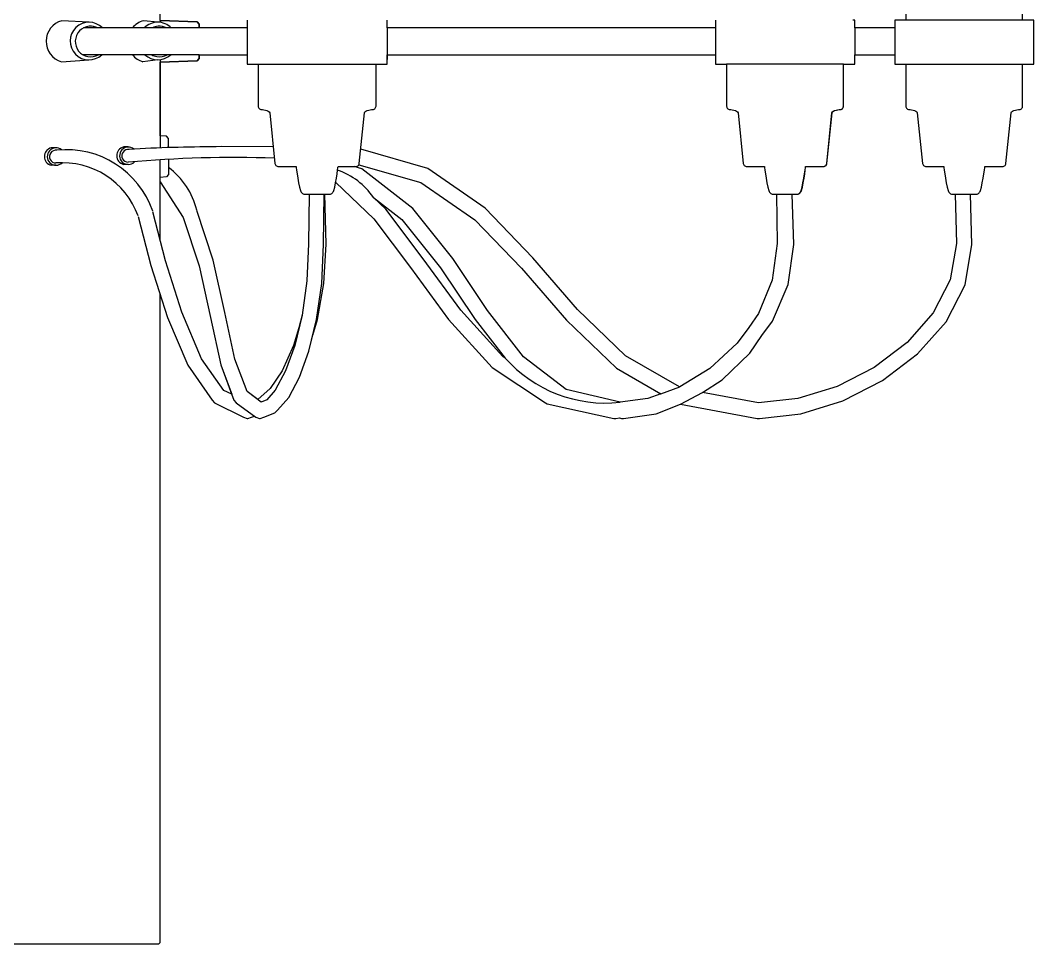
# Model space of a CAD drawing. Header units: millimetres. Extents: x 112 to 8820, y -2365 to 5002.
# Drawn here: x 3414.5 to 3644.9, y -1118.3 to -908.5 of the extents above; entities that cross this region are included whole.
import ezdxf

# ---------------------------------------------------------------- set-up
doc = ezdxf.new("R2010")
doc.units = ezdxf.units.MM

# ---------------------------------------------------------------- blocks, each defined once
blk = doc.blocks.new('2097-50_EL_lateral')
for p, q in [((2.914, -128.217), (2.914, -120.247)), ((19.866, -126.262), (19.866, -128.215)), ((22.521, -128.215), (22.521, -126.262)), ((2.861, -128.26, 0.142), (2.535, -128.225, 0.047)), ((3.756, -128.251), (2.914, -128.217)), ((2.914, -128.217), (3.756, -128.251)), ((2.914, -128.217), (2.914, -128.263)), ((3.806, -128.304), (3.756, -128.251)), ((3.756, -128.251), (3.806, -128.304)), ((3.806, -128.323), (3.806, -128.304)), ((3.806, -128.304), (3.806, -128.323)), ((4.893, -128.215), (4.893, -128.388)), ((8.073, -128.388), (8.073, -128.215)), ((15.539, -128.215), (15.539, -128.388)), ((18.697, -128.215), (18.663, -128.215)), ((18.703, -128.215), (18.697, -128.215)), ((18.703, -128.388), (18.703, -128.215)), ((19.649, -128.215), (19.615, -128.215)), ((19.615, -128.215), (19.615, -128.388)), ((19.751, -128.215), (19.649, -128.215)), ((19.916, -128.215), (19.751, -128.215)), ((20.137, -128.215), (19.916, -128.215)), ((20.404, -128.215), (20.137, -128.215)), ((20.706, -128.215), (20.404, -128.215)), ((21.029, -128.215), (20.706, -128.215)), ((21.359, -128.215), (21.029, -128.215)), ((21.682, -128.215), (21.359, -128.215)), ((21.983, -128.215), (21.682, -128.215)), ((22.25, -128.215), (21.983, -128.215)), ((22.471, -128.215), (22.25, -128.215)), ((22.636, -128.215), (22.471, -128.215)), ((22.738, -128.215), (22.636, -128.215)), ((22.773, -128.215), (22.738, -128.215)), ((22.773, -129.215), (22.773, -128.215)), ((3.806, -128.388), (1.173, -128.388)), ((3.806, -128.378), (3.806, -128.323)), ((3.806, -128.323), (3.806, -128.378)), ((3.806, -128.388), (3.806, -128.378)), ((3.806, -128.378), (3.806, -128.388)), ((4.893, -128.388), (3.806, -128.388)), ((4.893, -128.388), (4.893, -128.997)), ((15.539, -128.388), (8.073, -128.388)), ((8.073, -128.388), (8.073, -129.106)), ((15.539, -128.388), (15.539, -128.997)), ((19.615, -128.388), (18.703, -128.388)), ((18.703, -128.388), (18.703, -128.997)), ((19.615, -128.388), (19.615, -128.997)), ((3.806, -128.997), (1.159, -128.997)), ((3.806, -129.007), (3.806, -128.997)), ((3.806, -128.997), (4.893, -128.997)), ((3.806, -128.997), (3.806, -129.007)), ((3.806, -129.062), (3.806, -129.007)), ((3.806, -129.007), (3.806, -129.062)), ((4.893, -128.997), (4.893, -129.215)), ((8.073, -129.215), (8.073, -128.997)), ((8.073, -128.997), (15.539, -128.997)), ((15.539, -128.997), (15.539, -129.215)), ((18.703, -129.215), (18.703, -128.997)), ((18.703, -128.997), (19.615, -128.997)), ((19.615, -128.997), (19.615, -129.215)), ((2.861, -129.115, 0.142), (2.525, -129.157, 0.047)), ((2.914, -129.111), (2.914, -131.111)), ((2.914, -129.168), (3.756, -129.134)), ((3.756, -129.134), (2.914, -129.168)), ((2.914, -130.839), (2.914, -129.168)), ((3.756, -129.134), (3.806, -129.081)), ((3.806, -129.081), (3.756, -129.134)), ((3.806, -129.081), (3.806, -129.062)), ((3.806, -129.062), (3.806, -129.081)), ((4.893, -129.215), (4.927, -129.215)), ((4.927, -129.215), (5.029, -129.215)), ((5.029, -129.215), (5.194, -129.215)), ((5.144, -129.215), (5.144, -130.167)), ((5.194, -129.215), (5.415, -129.215)), ((5.415, -129.215), (5.682, -129.215)), ((5.682, -129.215), (5.984, -129.215)), ((5.984, -129.215), (6.307, -129.215)), ((6.307, -129.215), (6.637, -129.215)), ((6.637, -129.215), (6.96, -129.215)), ((6.96, -129.215), (7.261, -129.215)), ((7.261, -129.215), (7.528, -129.215)), ((7.528, -129.215), (7.749, -129.215)), ((7.749, -129.215), (7.914, -129.215)), ((7.822, -130.167), (7.822, -129.215)), ((7.914, -129.215), (8.016, -129.215)), ((8.016, -129.215), (8.051, -129.215)), ((8.051, -129.215), (8.073, -129.215)), ((15.539, -129.215), (15.574, -129.215)), ((15.574, -129.215), (15.676, -129.215)), ((15.676, -129.215), (15.791, -129.215)), ((15.791, -129.215), (15.791, -130.167)), ((15.791, -129.215), (15.791, -130.167)), ((18.446, -129.215), (15.791, -129.215)), ((18.446, -130.167), (18.446, -129.215)), ((18.446, -129.215), (18.561, -129.215)), ((18.452, -130.167), (18.452, -129.215)), ((18.561, -129.215), (18.663, -129.215)), ((18.663, -129.215), (18.697, -129.215)), ((18.697, -129.215), (18.703, -129.215)), ((19.615, -129.215), (19.649, -129.215)), ((19.649, -129.215), (19.751, -129.215)), ((19.751, -129.215), (19.916, -129.215)), ((19.866, -129.215), (19.866, -130.167)), ((19.916, -129.215), (20.137, -129.215)), ((20.137, -129.215), (20.404, -129.215)), ((20.404, -129.215), (20.706, -129.215)), ((20.706, -129.215), (21.029, -129.215)), ((21.029, -129.215), (21.359, -129.215)), ((21.359, -129.215), (21.682, -129.215)), ((21.682, -129.215), (21.983, -129.215)), ((21.983, -129.215), (22.25, -129.215)), ((22.25, -129.215), (22.471, -129.215)), ((22.471, -129.215), (22.636, -129.215)), ((22.521, -130.167), (22.521, -129.215)), ((22.636, -129.215), (22.738, -129.215)), ((22.738, -129.215), (22.773, -129.215)), ((5.144, -130.167), (5.146, -130.184)), ((5.146, -130.184), (5.152, -130.2)), ((5.152, -130.2), (5.16, -130.214)), ((5.16, -130.214), (5.172, -130.225)), ((5.172, -130.225), (5.186, -130.234)), ((5.186, -130.234), (5.201, -130.239)), ((5.201, -130.239), (5.218, -130.241)), ((5.218, -130.241), (5.243, -130.243)), ((5.243, -130.243), (5.274, -130.249)), ((5.274, -130.249), (5.309, -130.257)), ((5.309, -130.257), (5.343, -130.268)), ((5.343, -130.268), (5.373, -130.282)), ((5.373, -130.282), (5.395, -130.298)), ((5.395, -130.298), (5.405, -130.315)), ((5.405, -130.315), (5.524, -131.467)), ((7.442, -131.467), (7.561, -130.315)), ((7.561, -130.315), (7.571, -130.298)), ((7.571, -130.298), (7.593, -130.282)), ((7.593, -130.282), (7.623, -130.268)), ((7.623, -130.268), (7.657, -130.257)), ((7.657, -130.257), (7.692, -130.249)), ((7.692, -130.249), (7.723, -130.243)), ((7.723, -130.243), (7.748, -130.241)), ((7.748, -130.241), (7.765, -130.239)), ((7.765, -130.239), (7.78, -130.234)), ((7.78, -130.234), (7.794, -130.225)), ((7.794, -130.225), (7.805, -130.214)), ((7.805, -130.214), (7.814, -130.2)), ((7.814, -130.2), (7.82, -130.184)), ((7.82, -130.184), (7.822, -130.167)), ((15.791, -130.167), (15.793, -130.184)), ((15.791, -130.167), (15.793, -130.184)), ((15.793, -130.184), (15.798, -130.2)), ((15.793, -130.184), (15.798, -130.2)), ((15.798, -130.2), (15.807, -130.214)), ((15.798, -130.2), (15.807, -130.214)), ((15.807, -130.214), (15.818, -130.225)), ((15.807, -130.214), (15.818, -130.225)), ((15.818, -130.225), (15.832, -130.234)), ((15.818, -130.225), (15.832, -130.234)), ((15.832, -130.234), (15.848, -130.239)), ((15.832, -130.234), (15.848, -130.239)), ((15.848, -130.239), (15.865, -130.241)), ((15.848, -130.239), (15.865, -130.241)), ((15.865, -130.241), (15.889, -130.243)), ((15.865, -130.241), (15.889, -130.243)), ((15.889, -130.243), (15.92, -130.249)), ((15.889, -130.243), (15.92, -130.249)), ((15.92, -130.249), (15.955, -130.257)), ((15.92, -130.249), (15.955, -130.257)), ((15.955, -130.257), (15.99, -130.268)), ((15.955, -130.257), (15.99, -130.268)), ((15.99, -130.268), (16.02, -130.282)), ((15.99, -130.268), (16.02, -130.282)), ((16.02, -130.282), (16.042, -130.298)), ((16.02, -130.282), (16.042, -130.298)), ((16.042, -130.298), (16.051, -130.315)), ((16.042, -130.298), (16.051, -130.315)), ((16.051, -130.315), (16.171, -131.467)), ((16.051, -130.315), (16.171, -131.467)), ((18.066, -131.467), (18.186, -130.315)), ((18.072, -131.467), (18.191, -130.315)), ((18.186, -130.315), (18.195, -130.298)), ((18.191, -130.315), (18.201, -130.298)), ((18.195, -130.298), (18.217, -130.282)), ((18.201, -130.298), (18.222, -130.282)), ((18.217, -130.282), (18.247, -130.268)), ((18.222, -130.282), (18.252, -130.268)), ((18.247, -130.268), (18.281, -130.257)), ((18.252, -130.268), (18.287, -130.257)), ((18.281, -130.257), (18.316, -130.249)), ((18.287, -130.257), (18.322, -130.249)), ((18.316, -130.249), (18.347, -130.243)), ((18.322, -130.249), (18.353, -130.243)), ((18.347, -130.243), (18.372, -130.241)), ((18.353, -130.243), (18.378, -130.241)), ((18.372, -130.241), (18.389, -130.239)), ((18.378, -130.241), (18.394, -130.239)), ((18.389, -130.239), (18.405, -130.234)), ((18.394, -130.239), (18.41, -130.234)), ((18.405, -130.234), (18.418, -130.225)), ((18.41, -130.234), (18.424, -130.225)), ((18.418, -130.225), (18.43, -130.214)), ((18.424, -130.225), (18.435, -130.214)), ((18.43, -130.214), (18.438, -130.2)), ((18.435, -130.214), (18.444, -130.2)), ((18.438, -130.2), (18.444, -130.184)), ((18.444, -130.184), (18.446, -130.167)), ((18.444, -130.2), (18.45, -130.184)), ((18.45, -130.184), (18.452, -130.167)), ((19.866, -130.167), (19.868, -130.184)), ((19.868, -130.184), (19.874, -130.2)), ((19.874, -130.2), (19.882, -130.214)), ((19.882, -130.214), (19.894, -130.225)), ((19.894, -130.225), (19.907, -130.234)), ((19.907, -130.234), (19.923, -130.239)), ((19.923, -130.239), (19.94, -130.241)), ((19.94, -130.241), (19.965, -130.243)), ((19.965, -130.243), (19.996, -130.249)), ((19.996, -130.249), (20.031, -130.257)), ((20.031, -130.257), (20.065, -130.268)), ((20.065, -130.268), (20.095, -130.282)), ((20.095, -130.282), (20.117, -130.298)), ((20.117, -130.298), (20.126, -130.315)), ((20.126, -130.315), (20.246, -131.467)), ((22.141, -131.467), (22.261, -130.315)), ((22.261, -130.315), (22.27, -130.298)), ((22.27, -130.298), (22.292, -130.282)), ((22.292, -130.282), (22.322, -130.268)), ((22.322, -130.268), (22.357, -130.257)), ((22.357, -130.257), (22.392, -130.249)), ((22.392, -130.249), (22.423, -130.243)), ((22.423, -130.243), (22.447, -130.241)), ((22.447, -130.241), (22.464, -130.239)), ((22.464, -130.239), (22.48, -130.234)), ((22.48, -130.234), (22.494, -130.225)), ((22.494, -130.225), (22.505, -130.214)), ((22.505, -130.214), (22.514, -130.2)), ((22.514, -130.2), (22.519, -130.184)), ((22.519, -130.184), (22.521, -130.167)), ((3.056, -130.85), (2.914, -130.839)), ((3.106, -130.904), (3.056, -130.85)), ((3.106, -130.923), (3.106, -130.904)), ((3.106, -130.979), (3.106, -130.923)), ((3.106, -131.065), (3.106, -130.979)), ((3.106, -131.1), (3.106, -131.065)), ((0.547, -131.114, -0.203), (0.437, -131.114, -0.203)), ((2.191, -131.095), (2.081, -131.095)), ((2.914, -131.116), (2.914, -131.111)), ((4.317, -131.087), (4.188, -131.093)), ((5.485, -131.095), (4.317, -131.087)), ((8.997, -131.584), (7.475, -131.148)), ((0.547, -131.51, -0.203), (0.437, -131.51, -0.203)), ((2.191, -131.492), (2.081, -131.492)), ((2.914, -133.201), (2.914, -131.385)), ((3.106, -131.377), (3.106, -131.7)), ((5.524, -131.467), (5.528, -131.485)), ((5.528, -131.485), (5.535, -131.5)), ((5.535, -131.5), (5.545, -131.514)), ((5.545, -131.514), (5.557, -131.525)), ((5.557, -131.525), (5.572, -131.534)), ((5.572, -131.534), (5.588, -131.539)), ((5.588, -131.539), (5.606, -131.541)), ((5.606, -131.541), (5.625, -131.541)), ((5.625, -131.541), (5.681, -131.541)), ((5.681, -131.541), (5.771, -131.541)), ((5.771, -131.541), (5.892, -131.541)), ((5.892, -131.541), (6.005, -131.541)), ((6.005, -131.541), (6.008, -131.563)), ((6.958, -131.563), (6.961, -131.541)), ((6.961, -131.541), (7.051, -131.541)), ((7.051, -131.541), (7.172, -131.541)), ((7.172, -131.541), (7.263, -131.541)), ((7.263, -131.541), (7.319, -131.541)), ((7.319, -131.541), (7.338, -131.541)), ((7.497, -131.592), (7.329, -131.541)), ((7.338, -131.541), (7.341, -131.541)), ((7.341, -131.541), (7.36, -131.541)), ((7.36, -131.541), (7.378, -131.539)), ((7.378, -131.539), (7.394, -131.534)), ((7.394, -131.534), (7.409, -131.525)), ((7.409, -131.525), (7.421, -131.514)), ((7.421, -131.514), (7.431, -131.5)), ((7.431, -131.5), (7.438, -131.485)), ((7.432, -131.498), (8.841, -131.901)), ((7.438, -131.485), (7.442, -131.467)), ((16.171, -131.467), (16.174, -131.485)), ((16.171, -131.467), (16.174, -131.485)), ((16.174, -131.485), (16.181, -131.5)), ((16.174, -131.485), (16.181, -131.5)), ((16.181, -131.5), (16.191, -131.514)), ((16.181, -131.5), (16.191, -131.514)), ((16.191, -131.514), (16.204, -131.525)), ((16.191, -131.514), (16.204, -131.525)), ((16.204, -131.525), (16.218, -131.534)), ((16.204, -131.525), (16.218, -131.534)), ((16.218, -131.534), (16.235, -131.539)), ((16.218, -131.534), (16.235, -131.539)), ((16.235, -131.539), (16.252, -131.541)), ((16.235, -131.539), (16.252, -131.541)), ((16.252, -131.541), (16.271, -131.541)), ((16.252, -131.541), (16.271, -131.541)), ((16.271, -131.541), (16.327, -131.541)), ((16.271, -131.541), (16.327, -131.541)), ((16.327, -131.541), (16.418, -131.541)), ((16.327, -131.541), (16.418, -131.541)), ((16.418, -131.541), (16.539, -131.541)), ((16.418, -131.541), (16.539, -131.541)), ((16.539, -131.541), (16.652, -131.541)), ((16.539, -131.541), (16.652, -131.541)), ((16.652, -131.541), (16.654, -131.563)), ((16.652, -131.541), (16.654, -131.563)), ((17.582, -131.563), (17.585, -131.541)), ((17.585, -131.541), (17.698, -131.541)), ((17.588, -131.563), (17.591, -131.541)), ((17.591, -131.541), (17.698, -131.541)), ((17.698, -131.541), (17.819, -131.541)), ((17.698, -131.541), (17.819, -131.541)), ((17.819, -131.541), (17.91, -131.541)), ((17.819, -131.541), (17.91, -131.541)), ((17.91, -131.541), (17.965, -131.541)), ((17.91, -131.541), (17.965, -131.541)), ((17.965, -131.541), (17.984, -131.541)), ((17.965, -131.541), (17.984, -131.541)), ((17.984, -131.541), (18.002, -131.539)), ((17.984, -131.541), (17.99, -131.541)), ((17.99, -131.541), (18.007, -131.539)), ((18.002, -131.539), (18.018, -131.534)), ((18.007, -131.539), (18.024, -131.534)), ((18.018, -131.534), (18.033, -131.525)), ((18.024, -131.534), (18.038, -131.525)), ((18.033, -131.525), (18.045, -131.514)), ((18.038, -131.525), (18.051, -131.514)), ((18.045, -131.514), (18.055, -131.5)), ((18.051, -131.514), (18.061, -131.5)), ((18.055, -131.5), (18.062, -131.485)), ((18.061, -131.5), (18.068, -131.485)), ((18.062, -131.485), (18.066, -131.467)), ((18.068, -131.485), (18.072, -131.467)), ((20.246, -131.467), (20.25, -131.485)), ((20.25, -131.485), (20.257, -131.5)), ((20.257, -131.5), (20.267, -131.514)), ((20.267, -131.514), (20.279, -131.525)), ((20.279, -131.525), (20.294, -131.534)), ((20.294, -131.534), (20.31, -131.539)), ((20.31, -131.539), (20.328, -131.541)), ((20.328, -131.541), (20.347, -131.541)), ((20.347, -131.541), (20.402, -131.541)), ((20.402, -131.541), (20.493, -131.541)), ((20.493, -131.541), (20.614, -131.541)), ((20.614, -131.541), (20.727, -131.541)), ((20.727, -131.541), (20.73, -131.563)), ((21.658, -131.563), (21.66, -131.541)), ((21.66, -131.541), (21.773, -131.541)), ((21.773, -131.541), (21.894, -131.541)), ((21.894, -131.541), (21.985, -131.541)), ((21.985, -131.541), (22.041, -131.541)), ((22.041, -131.541), (22.06, -131.541)), ((22.06, -131.541), (22.077, -131.539)), ((22.077, -131.539), (22.094, -131.534)), ((22.094, -131.534), (22.108, -131.525)), ((22.108, -131.525), (22.121, -131.514)), ((22.121, -131.514), (22.131, -131.5)), ((22.131, -131.5), (22.138, -131.485)), ((22.138, -131.485), (22.141, -131.467)), ((3.106, -131.719), (3.056, -131.774)), ((3.106, -131.559), (3.106, -131.645)), ((3.106, -131.7), (3.106, -131.719)), ((6.008, -131.563), (6.016, -131.622)), ((6.016, -131.622), (6.028, -131.707)), ((6.028, -131.707), (6.044, -131.806)), ((6.922, -131.806), (6.938, -131.707)), ((6.938, -131.707), (6.95, -131.622)), ((6.95, -131.622), (6.958, -131.563)), ((8.662, -132.495), (7.497, -131.592)), ((10.3, -132.485), (8.997, -131.584)), ((16.654, -131.563), (16.662, -131.622)), ((16.654, -131.563), (16.662, -131.622)), ((16.662, -131.622), (16.674, -131.707)), ((16.662, -131.622), (16.674, -131.707)), ((16.674, -131.707), (16.69, -131.806)), ((16.674, -131.707), (16.69, -131.806)), ((17.547, -131.806), (17.562, -131.707)), ((17.552, -131.806), (17.568, -131.707)), ((17.562, -131.707), (17.574, -131.622)), ((17.568, -131.707), (17.58, -131.622)), ((17.574, -131.622), (17.582, -131.563)), ((17.58, -131.622), (17.588, -131.563)), ((20.73, -131.563), (20.738, -131.622)), ((20.738, -131.622), (20.75, -131.707)), ((20.75, -131.707), (20.765, -131.806)), ((21.622, -131.806), (21.638, -131.707)), ((21.638, -131.707), (21.65, -131.622)), ((21.65, -131.622), (21.658, -131.563)), ((3.056, -131.774), (2.914, -131.785)), ((2.914, -131.883), (3.437, -132.698)), ((2.914, -131.883), (3.437, -132.698)), ((6.044, -131.806), (6.062, -131.91)), ((6.062, -131.91), (6.083, -132.006)), ((6.883, -132.006), (6.904, -131.91)), ((6.904, -131.91), (6.922, -131.806)), ((6.906, -131.9), (7.773, -132.726)), ((8.841, -131.901), (10.071, -132.752)), ((16.69, -131.806), (16.709, -131.91)), ((16.69, -131.806), (16.709, -131.91)), ((16.709, -131.91), (16.729, -132.006)), ((16.709, -131.91), (16.729, -132.006)), ((17.507, -132.006), (17.528, -131.91)), ((17.513, -132.006), (17.534, -131.91)), ((17.528, -131.91), (17.547, -131.806)), ((17.534, -131.91), (17.552, -131.806)), ((20.765, -131.806), (20.784, -131.91)), ((20.784, -131.91), (20.805, -132.006)), ((21.583, -132.006), (21.603, -131.91)), ((21.603, -131.91), (21.622, -131.806)), ((6.083, -132.006), (6.105, -132.084)), ((6.105, -132.084), (6.113, -132.103)), ((6.113, -132.103), (6.123, -132.121)), ((6.123, -132.121), (6.135, -132.137)), ((6.135, -132.137), (6.148, -132.15)), ((6.148, -132.15), (6.163, -132.16)), ((6.163, -132.16), (6.178, -132.166)), ((6.178, -132.166), (6.195, -132.169)), ((6.195, -132.169), (6.201, -132.169)), ((6.201, -132.169), (6.219, -132.169)), ((6.219, -132.169), (6.248, -132.169)), ((6.248, -132.169), (6.287, -132.169)), ((6.287, -132.169), (6.334, -132.169)), ((6.301, -132.169), (6.291, -133.294)), ((6.301, -132.169), (6.291, -133.294)), ((6.334, -132.169), (6.386, -132.169)), ((6.386, -132.169), (6.443, -132.169)), ((6.443, -132.169), (6.501, -132.169)), ((6.501, -132.169), (6.557, -132.169)), ((6.557, -132.169), (6.61, -132.169)), ((6.61, -132.169), (6.657, -132.169)), ((6.63, -133.309), (6.64, -132.169)), ((6.657, -132.169), (6.695, -132.169)), ((6.689, -133.306), (6.66, -132.169)), ((6.695, -132.169), (6.724, -132.169)), ((6.724, -132.169), (6.742, -132.169)), ((6.742, -132.169), (6.748, -132.169)), ((6.748, -132.169), (6.764, -132.169)), ((6.764, -132.169), (6.77, -132.169)), ((6.77, -132.169), (6.787, -132.166)), ((6.787, -132.166), (6.803, -132.16)), ((6.803, -132.16), (6.818, -132.15)), ((6.818, -132.15), (6.831, -132.137)), ((6.831, -132.137), (6.843, -132.121)), ((6.843, -132.121), (6.853, -132.103)), ((6.853, -132.103), (6.861, -132.084)), ((6.861, -132.084), (6.883, -132.006)), ((16.729, -132.006), (16.752, -132.084)), ((16.729, -132.006), (16.752, -132.084)), ((16.752, -132.084), (16.76, -132.103)), ((16.752, -132.084), (16.76, -132.103)), ((16.76, -132.103), (16.77, -132.121)), ((16.76, -132.103), (16.77, -132.121)), ((16.77, -132.121), (16.781, -132.137)), ((16.77, -132.121), (16.781, -132.137)), ((16.781, -132.137), (16.794, -132.15)), ((16.781, -132.137), (16.794, -132.15)), ((16.794, -132.15), (16.809, -132.16)), ((16.794, -132.15), (16.809, -132.16)), ((16.809, -132.16), (16.825, -132.166)), ((16.809, -132.16), (16.825, -132.166)), ((16.825, -132.166), (16.842, -132.169)), ((16.825, -132.166), (16.842, -132.169)), ((16.842, -132.169), (16.848, -132.169)), ((16.842, -132.169), (16.848, -132.169)), ((16.848, -132.169), (16.866, -132.169)), ((16.848, -132.169), (16.866, -132.169)), ((16.866, -132.169), (16.895, -132.169)), ((16.866, -132.169), (16.895, -132.169)), ((16.895, -132.169), (16.933, -132.169)), ((16.895, -132.169), (16.933, -132.169)), ((16.927, -132.169), (16.938, -133.29)), ((16.933, -132.169), (16.98, -132.169)), ((16.933, -132.169), (16.98, -132.169)), ((16.98, -132.169), (17.033, -132.169)), ((16.98, -132.169), (17.033, -132.169)), ((17.033, -132.169), (17.089, -132.169)), ((17.033, -132.169), (17.089, -132.169)), ((17.089, -132.169), (17.147, -132.169)), ((17.089, -132.169), (17.147, -132.169)), ((17.147, -132.169), (17.204, -132.169)), ((17.147, -132.169), (17.204, -132.169)), ((17.204, -132.169), (17.257, -132.169)), ((17.204, -132.169), (17.257, -132.169)), ((17.257, -132.169), (17.303, -132.169)), ((17.257, -132.169), (17.303, -132.169)), ((17.321, -133.312), (17.285, -132.169)), ((17.303, -132.169), (17.342, -132.169)), ((17.303, -132.169), (17.342, -132.169)), ((17.342, -132.169), (17.371, -132.169)), ((17.342, -132.169), (17.371, -132.169)), ((17.371, -132.169), (17.389, -132.169)), ((17.371, -132.169), (17.389, -132.169)), ((17.389, -132.169), (17.395, -132.169)), ((17.389, -132.169), (17.395, -132.169)), ((17.395, -132.169), (17.412, -132.166)), ((17.395, -132.169), (17.4, -132.169)), ((17.4, -132.169), (17.417, -132.166)), ((17.412, -132.166), (17.428, -132.16)), ((17.417, -132.166), (17.433, -132.16)), ((17.428, -132.16), (17.442, -132.15)), ((17.433, -132.16), (17.448, -132.15)), ((17.442, -132.15), (17.455, -132.137)), ((17.448, -132.15), (17.461, -132.137)), ((17.455, -132.137), (17.467, -132.121)), ((17.461, -132.137), (17.473, -132.121)), ((17.467, -132.121), (17.477, -132.103)), ((17.473, -132.121), (17.483, -132.103)), ((17.477, -132.103), (17.485, -132.084)), ((17.483, -132.103), (17.491, -132.084)), ((17.485, -132.084), (17.507, -132.006)), ((17.491, -132.084), (17.513, -132.006)), ((20.805, -132.006), (20.827, -132.084)), ((20.827, -132.084), (20.835, -132.103)), ((20.835, -132.103), (20.845, -132.121)), ((20.845, -132.121), (20.857, -132.137)), ((20.857, -132.137), (20.87, -132.15)), ((20.87, -132.15), (20.884, -132.16)), ((20.884, -132.16), (20.9, -132.166)), ((20.9, -132.166), (20.917, -132.169)), ((20.917, -132.169), (20.923, -132.169)), ((20.923, -132.169), (20.941, -132.169)), ((20.941, -132.169), (20.97, -132.169)), ((20.97, -132.169), (21.009, -132.169)), ((20.989, -132.169), (21.017, -133.289)), ((21.009, -132.169), (21.055, -132.169)), ((21.055, -132.169), (21.108, -132.169)), ((21.108, -132.169), (21.165, -132.169)), ((21.165, -132.169), (21.223, -132.169)), ((21.223, -132.169), (21.279, -132.169)), ((21.279, -132.169), (21.332, -132.169)), ((21.332, -132.169), (21.379, -132.169)), ((21.368, -133.314), (21.339, -132.169)), ((21.379, -132.169), (21.417, -132.169)), ((21.417, -132.169), (21.446, -132.169)), ((21.446, -132.169), (21.464, -132.169)), ((21.464, -132.169), (21.47, -132.169)), ((21.47, -132.169), (21.487, -132.166)), ((21.487, -132.166), (21.503, -132.16)), ((21.503, -132.16), (21.518, -132.15)), ((21.518, -132.15), (21.531, -132.137)), ((21.531, -132.137), (21.542, -132.121)), ((21.542, -132.121), (21.552, -132.103)), ((21.552, -132.103), (21.56, -132.084)), ((21.56, -132.084), (21.583, -132.006)), ((7.764, -132.24), (8.411, -132.741)), ((8.048, -132.511), (7.764, -132.24)), ((2.414, -132.672), (2.707, -133.788)), ((3.039, -133.679), (2.747, -132.565)), ((4.124, -133.67), (3.75, -132.538)), ((4.124, -133.67), (3.75, -132.538)), ((8.896, -133.634), (8.048, -132.511)), ((9.566, -133.629), (8.662, -132.495)), ((11.385, -133.615), (10.3, -132.485)), ((3.437, -132.698), (3.8, -133.797)), ((3.437, -132.698), (3.8, -133.797)), ((7.773, -132.726), (8.609, -133.833)), ((8.411, -132.741), (9.285, -133.838)), ((10.071, -132.752), (11.127, -133.851)), ((6.291, -133.294), (6.25, -134.14)), ((6.291, -133.294), (6.251, -134.14)), ((6.587, -134.198), (6.63, -133.309)), ((6.637, -134.196), (6.689, -133.306)), ((16.938, -133.29), (16.825, -134.12)), ((17.192, -134.217), (17.321, -133.312)), ((21.017, -133.289), (20.876, -134.113)), ((21.211, -134.225), (21.368, -133.314)), ((2.707, -133.788), (3.08, -134.974)), ((3.408, -134.851), (3.039, -133.679)), ((3.8, -133.797), (4.058, -134.972)), ((3.8, -133.797), (4.058, -134.972)), ((4.384, -134.853), (4.124, -133.67)), ((4.384, -134.853), (4.124, -133.67)), ((8.609, -133.833), (9.473, -135.018)), ((9.752, -134.807), (8.896, -133.634)), ((9.285, -133.838), (10.075, -135.017)), ((10.357, -134.808), (9.566, -133.629)), ((12.402, -134.792), (11.385, -133.615)), ((11.127, -133.851), (12.149, -135.034)), ((6.251, -134.14), (6.14, -134.915)), ((6.25, -134.14), (6.14, -134.915)), ((6.471, -135.016), (6.587, -134.198)), ((6.493, -135.014), (6.637, -134.196)), ((16.825, -134.12), (16.517, -134.879)), ((16.836, -135.051), (17.192, -134.217)), ((20.876, -134.113), (20.488, -134.866)), ((20.779, -135.065), (21.211, -134.225)), ((2.914, -136.672), (2.914, -134.446)), ((3.08, -134.974), (3.541, -136.055)), ((3.859, -135.908), (3.408, -134.851)), ((4.058, -134.972), (4.294, -136.049)), ((4.058, -134.972), (4.294, -136.049)), ((4.616, -135.914), (4.384, -134.853)), ((4.616, -135.914), (4.384, -134.853)), ((6.14, -134.915), (5.974, -135.603)), ((6.14, -134.915), (6.07, -135.205)), ((10.706, -135.857), (9.752, -134.807)), ((11.178, -135.861), (10.357, -134.808)), ((13.497, -135.84), (12.402, -134.792)), ((16.517, -134.879), (16.295, -135.199)), ((20.488, -134.866), (19.895, -135.539)), ((6.07, -135.205), (5.949, -135.605)), ((6.297, -135.734), (6.471, -135.016)), ((6.384, -135.373), (6.493, -135.014)), ((9.473, -135.018), (10.462, -136.105)), ((10.075, -135.017), (10.758, -135.892)), ((12.149, -135.034), (13.286, -136.123)), ((16.295, -135.199), (16.033, -135.557)), ((16.596, -135.378), (16.836, -135.051)), ((20.134, -135.797), (20.779, -135.065)), ((6.297, -135.734), (6.384, -135.373)), ((16.317, -135.781), (16.596, -135.378)), ((5.949, -135.605), (5.688, -136.182)), ((5.974, -135.603), (5.765, -136.179)), ((16.033, -135.557), (15.409, -136.127)), ((19.895, -135.539), (19.148, -136.106)), ((4.362, -136.626), (3.859, -135.908)), ((4.892, -136.655), (4.616, -135.914)), ((4.892, -136.655), (4.616, -135.914)), ((6.081, -136.33), (6.297, -135.734)), ((6.081, -136.33), (6.297, -135.734)), ((10.758, -135.892), (10.706, -135.857)), ((12.147, -136.605), (11.178, -135.861)), ((14.723, -136.547), (13.497, -135.84)), ((15.69, -136.384), (16.317, -135.781)), ((19.334, -136.404), (20.134, -135.797)), ((3.541, -136.055), (4.098, -136.85)), ((4.294, -136.049), (4.591, -136.846)), ((4.294, -136.049), (4.542, -136.716)), ((10.462, -136.105), (11.673, -136.91)), ((13.286, -136.123), (14.297, -136.705)), ((15.409, -136.127), (14.732, -136.543)), ((19.148, -136.106), (18.301, -136.539)), ((5.688, -136.182), (5.415, -136.585)), ((5.765, -136.179), (5.53, -136.619)), ((5.839, -136.785), (6.081, -136.33)), ((5.839, -136.785), (6.081, -136.33)), ((5.415, -136.585), (5.135, -136.836)), ((13.37, -136.897), (12.147, -136.605)), ((14.297, -136.705), (14.732, -136.543)), ((14.732, -136.543), (14.723, -136.547)), ((15.241, -136.677), (15.69, -136.384)), ((18.301, -136.539), (17.41, -136.815)), ((18.433, -136.865), (19.334, -136.404)), ((2.914, -149.179), (2.914, -136.672)), ((4.542, -136.716), (4.362, -136.626)), ((5.209, -136.891), (4.892, -136.655)), ((5.135, -136.836), (4.892, -136.655)), ((5.337, -136.839), (5.209, -136.891)), ((5.53, -136.619), (5.337, -136.839)), ((5.585, -137.074), (5.839, -136.785)), ((5.585, -137.074), (5.839, -136.785)), ((14.001, -136.815), (13.37, -136.897)), ((14.297, -136.705), (14.001, -136.815)), ((14.743, -136.941), (15.241, -136.677)), ((16.515, -136.912), (15.241, -136.677)), ((17.41, -136.815), (16.515, -136.912)), ((4.098, -136.85), (4.149, -136.91)), ((4.149, -136.91), (4.81, -137.239)), ((4.591, -136.846), (4.647, -136.908)), ((4.647, -136.908), (5.091, -137.238)), ((11.673, -136.91), (11.712, -136.931)), ((11.712, -136.931), (13.23, -137.262)), ((14.188, -137.159), (14.743, -136.941)), ((14.743, -136.941), (16.483, -137.262)), ((17.481, -137.159), (18.433, -136.865)), ((4.81, -137.239), (4.891, -137.262)), ((4.891, -137.262), (4.911, -137.262)), ((4.911, -137.262), (4.992, -137.238)), ((4.992, -137.238), (5.062, -137.216)), ((5.062, -137.216), (5.091, -137.238)), ((5.091, -137.238), (5.175, -137.262)), ((5.091, -137.238), (5.175, -137.262)), ((5.175, -137.262), (5.19, -137.262)), ((5.175, -137.262), (5.19, -137.262)), ((5.19, -137.262), (5.274, -137.239)), ((5.19, -137.262), (5.274, -137.239)), ((5.274, -137.239), (5.526, -137.137)), ((5.274, -137.239), (5.526, -137.137)), ((5.526, -137.137), (5.585, -137.074)), ((5.526, -137.137), (5.585, -137.074)), ((13.23, -137.262), (13.277, -137.262)), ((13.277, -137.262), (13.36, -137.251)), ((13.36, -137.251), (13.406, -137.262)), ((13.406, -137.262), (13.45, -137.262)), ((13.45, -137.262), (14.188, -137.159)), ((16.483, -137.262), (16.539, -137.262)), ((16.539, -137.262), (17.481, -137.159)), ((-0.552, -149.204), (-0.088, -149.204)), ((-0.088, -149.204), (0.429, -149.204)), ((0.429, -149.204), (0.93, -149.204)), ((0.93, -149.204), (1.248, -149.204)), ((1.248, -149.204), (1.825, -149.204)), ((1.825, -149.204), (1.959, -149.204)), ((1.959, -149.204), (2.192, -149.204)), ((2.192, -149.204), (2.49, -149.204)), ((2.49, -149.204), (2.544, -149.204)), ((2.544, -149.204), (2.889, -149.204)), ((2.889, -149.204), (2.914, -149.179))]:
    blk.add_line(p, q)
at = {"extrusion": (1.04654e-19, -0.001462, 0.999999)}
for p, q in [((1.297, -128.26, 0.142), (0.681, -128.225, 0.142)), ((0.671, -129.157, 0.141), (1.297, -129.115, 0.142))]:
    blk.add_line(p, q, dxfattribs=at)
for centre, radius, start, end in [((0.808, -128.693, 0.047), 0.485, 105.2166, 253.524), ((1.297, -128.687, 0.142), 0.428, 44.3824, 313.5514), ((2.662, -128.693, 0.047), 0.485, 105.2166, 141.0649), ((2.861, -128.687, 0.142), 0.428, 44.3824, 135.6176), ((1.335, -128.697, 0.142), 0.349, 95.2856, 259.575), ((1.335, -128.697, 0.142), 0.349, 62.2823, 95.2856), ((2.9, -128.697, 0.142), 0.349, 95.2856, 117.7177), ((2.9, -128.697, 0.142), 0.349, 62.2823, 95.2856), ((1.335, -128.697, 0.142), 0.349, 259.575, 300.5084), ((2.662, -128.693, 0.047), 0.485, 218.9187, 253.524), ((2.861, -128.687, 0.142), 0.428, 226.4837, 313.5514), ((2.9, -128.697, 0.142), 0.349, 239.5501, 259.575), ((2.9, -128.697, 0.142), 0.349, 259.575, 300.5084), ((0.492, -131.312, -0.203), 0.206, 105.4166, 254.5834), ((0.547, -131.312, -0.203), 0.198, 49.412, 314.9304), ((0.546, -131.313), 0.145, 81.2448, 270), ((0.788, -133.228), 2.07, 18.9225, 96.1146), ((2.136, -131.294), 0.206, 105.4166, 254.5834), ((2.191, -131.294), 0.198, 49.412, 314.9304), ((2.19, -131.295, 0.203), 0.145, 81.2448, 270), ((4.089, -161.274), 30.181, 89.8134, 93.5659), ((0.689, -133.285), 1.833, 19.8304, 94.486), ((4.583, -158.47, 0.203), 27.136, 88.0386, 95.059), ((2.069, -132.946), 1.731, 13.8946, 53.2197), ((6.388, -133.207), 1.682, 35.0973, 70.4735), ((13.037, -133.867), 3.048, 221.6265, 276.276)]:
    blk.add_arc(centre, radius, start, end)

msp = doc.modelspace()

# ---------------------------------------------------------------- block references
at = {"color": 1, "xscale": 10, "yscale": 10, "zscale": 10}
msp.add_blockref('2097-50_EL_lateral', (3417.13, 373.69), dxfattribs=at)

doc.saveas('drawing.dxf')
